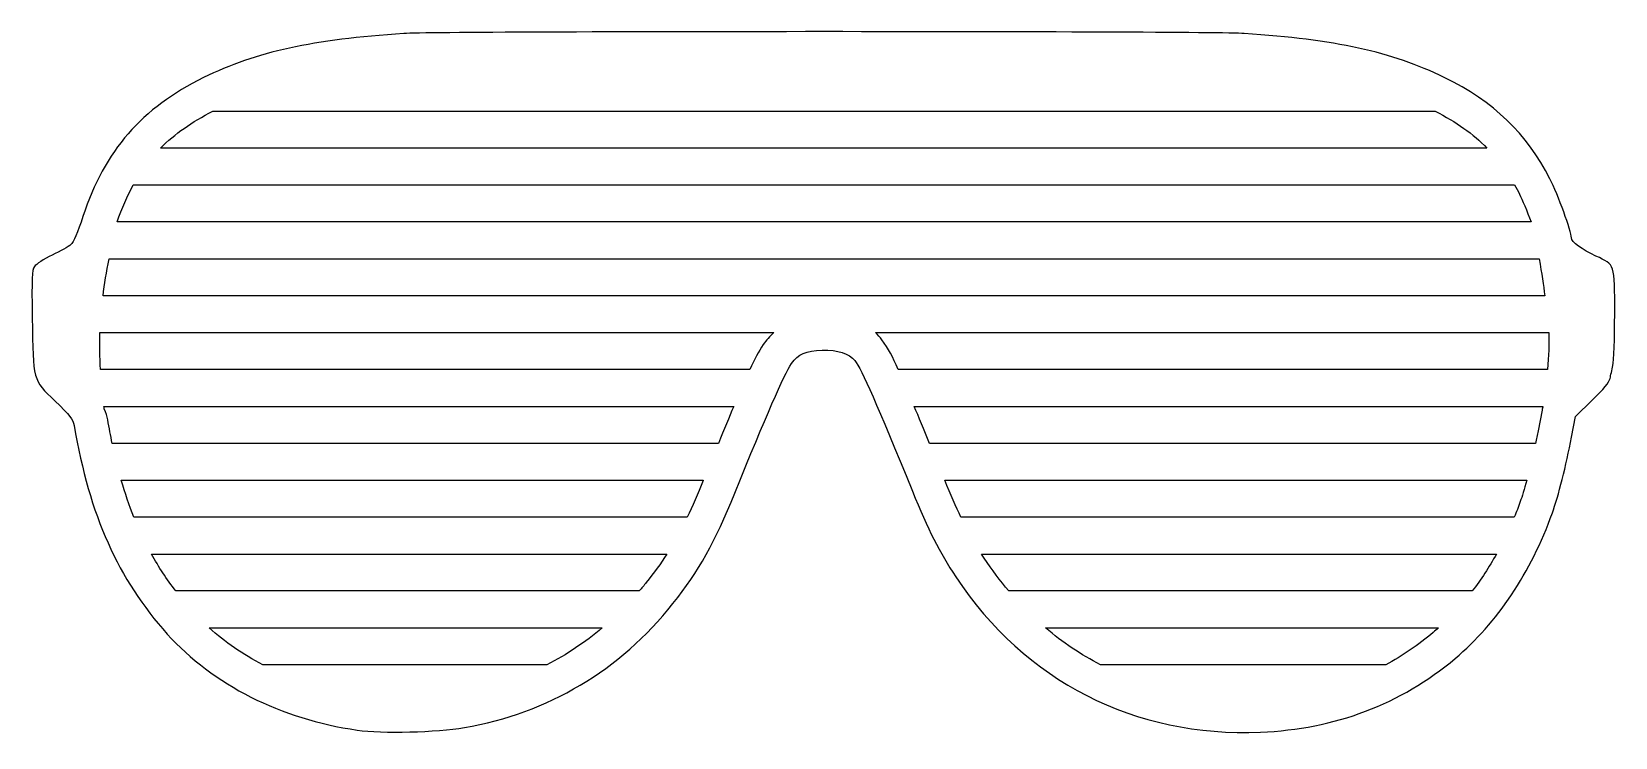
# Model space of a CAD drawing. Extents: x 0 to 150, y 0 to 66.
import ezdxf

# ---------------------------------------------------------------- set-up
doc = ezdxf.new("R2010")
doc.units = 0
doc.layers.add('Layer_1', color=7, linetype='CONTINUOUS')

msp = doc.modelspace()

# ---------------------------------------------------------------- linework, layer by layer
at = {"layer": 'Layer_1', "color": 7}
for points in [[(75.071518, 66.449394)], [(17.143272, 58.916514)], [(9.595412, 51.916944)], [(7.309247, 44.916853)], [(6.440055, 37.916763)], [(79.934268, 37.916763)], [(6.816769, 30.916673)], [(83.613118, 30.916673)], [(86.504418, 23.916583)], [(11.318821, 16.916493)], [(89.995148, 16.916493)], [(16.802724, 9.916923)], [(96.060938, 9.916923)]]:
    msp.add_lwpolyline(points, close=True, dxfattribs=at)
for points in [[(17.143272, 58.916514), (132.991508, 58.916514)], [(137.896628, 55.416474), (12.186469, 55.416474)], [(9.595412, 51.916944), (140.507328, 51.916944)], [(142.073638, 48.416894), (8.068374, 48.416894)], [(7.309247, 44.916853), (142.851368, 44.916853)], [(143.384148, 41.416813), (6.732538, 41.416813)], [(6.44005, 37.916763), (70.310058, 37.916763)], [(79.934268, 37.916763), (143.751058, 37.916763)], [(68.041458, 34.416723), (6.488625, 34.416723)], [(143.618248, 34.416723), (82.096928, 34.416723)], [(6.816771, 30.916673), (66.507708, 30.916673)], [(143.115398, 30.568893), (142.740218, 28.602083)], [(145.910098, 27.999543), (146.284748, 29.964283), (147.874828, 31.514053)], [(65.047328, 27.416633), (7.604319, 27.416633)], [(142.498898, 27.416633), (85.066258, 27.416633)], [(8.461115, 23.916583), (63.620538, 23.916583)], [(8.461115, 23.916333), (8.461115, 23.916583)], [(86.504418, 23.916583), (141.658158, 23.916583)], [(62.094117, 20.416293), (9.650706, 20.416293)], [(140.478898, 20.416543), (88.040238, 20.416543)], [(11.318821, 16.916493), (60.167517, 16.916493)], [(89.995148, 16.916493), (138.790638, 16.916493)], [(57.553207, 13.416453), (13.624107, 13.416453)], [(136.504988, 13.416453), (92.575878, 13.416453)], [(16.802724, 9.916923), (54.050067, 9.916923)], [(96.060938, 9.916923), (133.287608, 9.916923)], [(48.795607, 6.416883), (21.876833, 6.416883)], [(128.295148, 6.416883), (101.273028, 6.416883)]]:
    msp.add_lwpolyline(points, dxfattribs=at)
for points in [[(35.254827, 66.272144), (26.641507, 65.723204), (21.260798, 64.538834), (16.262189, 62.091004)], [(75.071518, 66.449394), (56.090197, 66.449394), (37.108903, 66.390294), (35.254827, 66.272144)], [(114.888218, 66.272144), (113.034138, 66.390304), (94.052838, 66.449394), (75.071518, 66.449394)], [(133.852438, 62.097204), (128.865048, 64.538304), (123.475528, 65.724864), (114.888218, 66.272144)], [(16.262189, 62.091004), (10.398269, 59.219434), (6.887943, 55.178194), (4.832912, 48.933144)], [(143.860608, 52.496234), (141.672438, 56.794084), (138.531718, 59.806904), (133.852438, 62.097204)], [(12.186469, 55.416474), (13.517211, 56.758224), (15.137691, 57.884234), (17.143272, 58.916514)], [(132.991508, 58.916514), (134.988698, 57.885204), (136.577718, 56.758084), (137.896628, 55.416474)], [(8.068374, 48.416894), (8.518732, 49.711884), (9.020356, 50.871304), (9.595412, 51.916944)], [(140.507328, 51.916944), (140.670748, 51.629464), (140.831168, 51.336544), (140.986368, 51.031724)], [(140.986368, 51.031724), (141.226438, 50.560184), (141.699078, 49.429404), (142.073638, 48.416894)], [(145.898728, 46.899164), (145.898728, 47.498514), (144.627478, 50.989984), (143.860608, 52.496234)], [(4.832912, 48.933144), (4.328633, 47.400694), (3.928658, 46.471894), (3.682078, 46.261994)], [(148.221068, 45.170584), (146.891988, 45.776264), (145.898728, 46.515474), (145.898728, 46.899164)], [(1.901308, 45.262054), (1.129928, 44.889193), (0.377604, 44.399163), (0.229574, 44.173233)], [(3.682078, 46.261994), (3.474158, 46.085024), (2.672689, 45.634914), (1.901308, 45.262054)], [(149.999768, 39.668593), (149.999768, 44.517173), (150.059268, 44.332863), (148.221068, 45.170584)], [(0.229574, 44.173233), (-0.002216, 43.819463), (-0.030716, 43.149453), (0.023384, 39.341483)], [(6.732538, 41.416813), (6.872549, 42.503743), (7.063219, 43.659683), (7.309247, 44.916853)], [(142.851368, 44.916853), (143.075208, 43.504323), (143.243858, 42.403373), (143.384148, 41.416813)], [(0.023384, 39.341483), (0.109084, 33.311083), (0.064584, 33.474803), (2.173643, 31.438093)], [(149.831818, 34.793953), (149.924318, 35.194733), (149.999768, 37.388323), (149.999768, 39.668593)], [(6.488625, 34.416723), (6.417625, 35.599693), (6.399575, 36.745873), (6.440055, 37.916763)], [(70.310058, 37.916763), (69.913948, 37.561533), (69.571718, 37.169943), (69.310628, 36.785563)], [(80.550778, 37.224813), (80.353968, 37.482843), (80.148128, 37.712603), (79.934268, 37.916763)], [(143.751058, 37.916763), (143.798558, 36.801003), (143.749058, 35.739593), (143.618248, 34.416723)], [(69.310628, 36.785563), (68.846658, 36.102483), (68.474608, 35.366293), (68.041458, 34.416723)], [(71.981268, 34.973273), (72.600268, 35.884593), (73.355138, 36.215813), (74.900468, 36.253813)], [(74.900468, 36.253813), (76.355648, 36.289613), (77.477498, 35.930713), (77.983488, 35.267313)], [(82.096928, 34.416723), (81.564228, 35.620413), (81.187818, 36.389623), (80.550778, 37.224813)], [(66.610538, 22.702193), (69.537248, 29.953523), (71.286118, 33.949843), (71.981268, 34.973273)], [(77.983488, 35.267313), (78.643968, 34.401383), (80.103788, 31.088933), (83.437938, 22.890293)], [(149.564648, 33.564573), (149.619248, 33.840013), (149.739318, 34.393193), (149.831818, 34.793953)], [(147.874828, 31.514053), (148.941118, 32.553093), (149.498148, 33.228803), (149.564648, 33.564573)], [(2.173643, 31.438093), (3.615983, 30.045193), (3.894587, 29.688983), (3.993687, 29.110063)], [(6.844159, 30.693433), (6.835059, 30.767833), (6.825639, 30.842913), (6.816769, 30.916673)], [(7.175922, 29.654733), (7.124282, 29.956433), (7.002373, 30.324113), (6.844159, 30.693433)], [(66.507708, 30.916673), (66.072468, 29.894713), (65.580788, 28.713373), (65.047328, 27.416633)], [(83.613118, 30.916673), (83.613118, 30.916673), (143.203798, 30.916673), (143.203798, 30.916673)], [(85.066258, 27.416633), (84.546808, 28.677703), (84.023858, 29.946283), (83.613118, 30.916673)], [(143.203798, 30.916673), (143.167904, 30.802476), (143.138392, 30.686369), (143.115398, 30.568893)], [(3.993687, 29.110063), (5.456987, 20.560123), (8.146286, 14.537393), (12.822606, 9.338143)], [(7.604319, 27.416633), (7.453148, 28.140693), (7.308384, 28.880773), (7.175922, 29.654733)], [(142.740218, 28.602083), (142.666918, 28.217493), (142.584678, 27.818593), (142.498898, 27.416633)], [(144.091598, 20.811863), (144.649508, 22.366243), (145.409368, 25.370513), (145.910098, 27.999543)], [(9.650706, 20.416293), (9.21034, 21.516903), (8.816402, 22.680353), (8.461115, 23.916333)], [(60.747847, 12.217563), (63.183318, 15.278223), (64.731968, 18.047753), (66.610538, 22.702193)], [(63.617538, 23.908583), (63.078508, 22.573063), (62.583478, 21.441673), (62.094117, 20.416293)], [(63.620538, 23.916583), (63.619538, 23.913583), (63.618538, 23.911583), (63.617538, 23.908583)], [(83.437938, 22.890293), (84.922628, 19.239453), (86.020418, 17.066443), (87.548278, 14.756423)], [(88.040238, 20.416543), (87.563228, 21.406963), (87.069188, 22.534963), (86.504418, 23.916583)], [(141.658158, 23.916583), (141.429738, 23.066833), (141.216078, 22.350633), (141.054578, 21.900683)], [(141.054578, 21.900683), (140.873768, 21.396933), (140.679708, 20.903793), (140.478898, 20.416543)], [(134.877698, 7.019423), (138.863188, 10.378813), (142.069868, 15.179253), (144.091598, 20.811863)], [(13.624107, 13.416453), (12.768688, 14.530023), (12.004746, 15.688873), (11.318821, 16.916493)], [(60.167517, 16.916493), (59.584857, 16.012213), (58.953527, 15.144873), (58.222937, 14.226743)], [(90.240108, 16.535643), (90.155408, 16.663763), (90.076878, 16.789663), (89.995148, 16.916493)], [(92.575878, 13.416453), (91.751778, 14.390363), (90.971458, 15.429893), (90.240108, 16.535643)], [(138.790638, 16.916493), (138.092858, 15.668313), (137.328398, 14.496493), (136.504988, 13.416453)], [(58.222937, 14.226743), (58.003517, 13.950993), (57.779317, 13.682223), (57.553207, 13.416453)], [(87.548278, 14.756423), (94.105458, 4.842453), (104.501968, -0.459107), (116.423008, 0.031223)], [(40.981607, 0.468403), (48.914397, 1.848913), (55.712357, 5.889433), (60.747847, 12.217563)], [(12.822606, 9.338143), (17.158665, 4.517203), (23.586131, 1.263833), (30.814788, 0.230693)], [(21.876833, 6.416883), (19.996848, 7.400553), (18.287706, 8.576493), (16.802724, 9.916923)], [(54.050067, 9.916923), (52.422587, 8.544903), (50.668017, 7.377473), (48.795607, 6.416883)], [(101.273028, 6.416883), (99.421758, 7.375463), (97.679328, 8.543643), (96.060938, 9.916923)], [(132.797198, 9.486973), (131.381538, 8.293703), (129.880728, 7.270663), (128.295148, 6.416883)], [(133.287608, 9.916923), (133.124908, 9.771423), (132.962458, 9.626273), (132.797198, 9.486973)], [(116.423008, 0.031223), (123.489958, 0.321903), (129.738798, 2.687793), (134.877698, 7.019423)], [(30.814788, 0.230693), (33.19294, -0.109197), (38.356345, 0.011543), (40.981607, 0.468403)]]:
    msp.add_open_spline(points, degree=3, dxfattribs=at)

doc.saveas('drawing.dxf')
